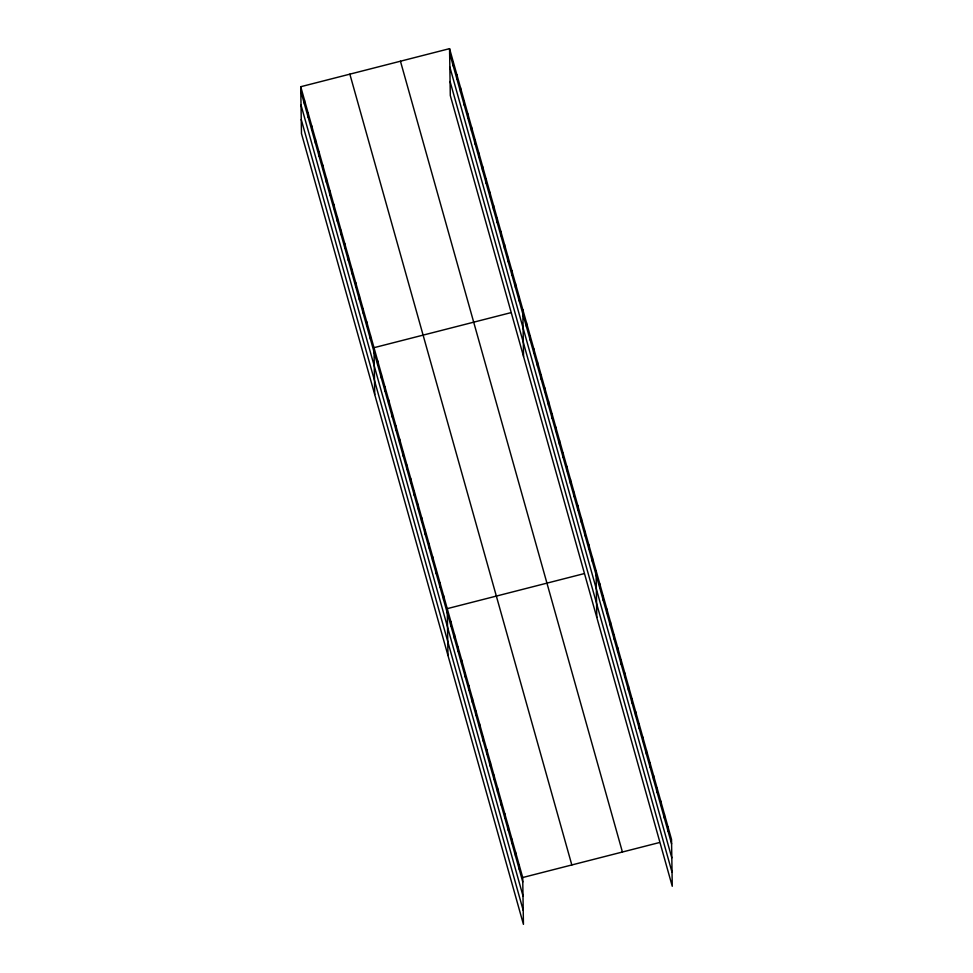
<?xml version="1.0" encoding="UTF-8"?>
<svg xmlns="http://www.w3.org/2000/svg" width="973" height="973" viewBox="0 0 973 973"><rect width="100%" height="100%" fill="white"/><g stroke="black" fill="none" stroke-linecap="round" stroke-linejoin="round"><path stroke-width="1.46" d="M300.742 86.719L522.708 877.524L523.438 924.35L301.472 133.544L300.742 86.719L449.562 48.65L671.528 839.456L672.258 886.281L450.292 95.476L449.562 48.65M510.533 312.759L373.985 347.689L374.727 394.515M583.776 573.717L447.239 608.648L447.969 655.474M522.708 877.524L659.244 842.594M449.623 53.077L671.589 843.871M449.854 67.064L671.808 857.87M450.073 81.489L672.039 872.282M400.45 61.214L622.416 852.02M349.854 74.155L571.82 864.961M300.815 91.146L522.781 881.952M301.034 105.133L523 895.938M301.253 119.557L523.219 910.351M667.928 826.649L668.001 831.076M664.34 813.842L664.401 818.269M660.74 801.034L660.813 805.462M657.152 788.239L657.213 792.654M653.552 775.432L653.625 779.86M649.964 762.625L650.037 767.052M646.364 749.83L646.437 754.245M642.776 737.023L642.849 741.45M639.176 724.216L639.249 728.643M635.588 711.421L635.661 715.836M631.988 698.614L632.061 703.041M628.4 685.807L628.473 690.234M624.8 673.012L624.873 677.427M621.212 660.205L621.285 664.62M617.624 647.398L617.685 651.825M614.024 634.591L614.097 639.018M610.436 621.796L610.497 626.211M606.836 608.989L606.909 613.416M603.248 596.181L603.309 600.609M599.648 583.386L599.721 587.801M596.06 570.579L596.79 617.405M592.399 557.529L592.46 561.956M588.726 544.479L588.799 548.906M585.065 531.428L585.138 535.855M581.404 518.39L581.477 522.805M577.743 505.34L577.816 509.755M574.082 492.289L574.155 496.716M570.421 479.239L570.494 483.666M566.76 466.189L566.821 470.616M563.099 453.15L563.16 457.565M559.426 440.1L559.499 444.515M555.765 427.05L555.838 431.477M552.105 413.999L552.178 418.426M548.444 400.949L548.517 405.376M544.783 387.899L544.856 392.326M541.122 374.86L541.195 379.275M537.461 361.81L537.522 366.225M533.8 348.76L533.861 353.187M530.127 335.709L530.2 340.136M526.466 322.659L526.539 327.086M522.805 309.609L523.547 356.446M519.144 296.57L519.217 300.985M515.483 283.52L515.556 287.935M511.822 270.47L511.895 274.897M519.108 864.717L519.181 869.144M508.161 257.419L508.222 261.846M515.52 851.91L515.593 856.337M504.501 244.369L504.561 248.796M511.92 839.115L511.993 843.53M500.827 231.331L500.9 235.746M508.332 826.308L508.405 830.735M497.167 218.28L497.239 222.695M504.732 813.501L504.805 817.928M493.506 205.23L493.579 209.657M501.144 800.706L501.217 805.121M489.845 192.18L489.918 196.607M497.544 787.899L497.617 792.326M486.184 179.129L486.257 183.556M493.956 775.092L494.029 779.519M482.523 166.079L482.596 170.506M490.368 762.297L490.428 766.712M478.862 153.041L478.923 157.456M486.768 749.49L486.841 753.917M475.201 139.99L475.262 144.405M483.18 736.683L483.24 741.11M471.528 126.94L471.601 131.367M479.58 723.888L479.653 728.303M467.867 113.89L467.94 118.317M475.992 711.081L476.052 715.496M464.206 100.839L464.279 105.266M472.392 698.273L472.464 702.701M460.545 87.789L460.618 92.216M468.804 685.466L468.864 689.893M456.884 74.751L456.957 79.166M465.203 672.671L465.276 677.086M453.223 61.7L453.296 66.115M461.616 659.864L461.676 664.291M458.015 647.057L458.088 651.484M454.427 634.262L454.488 638.677M450.827 621.455L450.9 625.882M443.579 595.598L443.639 600.025M439.918 582.559L439.978 586.974M436.245 569.509L436.318 573.924M432.584 556.459L432.657 560.886M428.923 543.408L428.996 547.835M425.262 530.358L425.335 534.785M421.601 517.308L421.674 521.735M417.94 504.269L418.013 508.684M414.279 491.219L414.34 495.634M410.618 478.169L410.679 482.596M406.945 465.118L407.018 469.545M403.284 452.068L403.357 456.495M399.623 439.03L399.696 443.445M395.962 425.979L396.035 430.394M392.301 412.929L392.374 417.356M388.641 399.879L388.714 404.306M384.98 386.828L385.04 391.255M381.319 373.778L381.38 378.205M377.646 360.74L377.719 365.155M370.324 334.639L370.397 339.066M366.663 321.589L366.736 326.016M363.002 308.538L363.075 312.965M359.341 295.488L359.414 299.915M355.68 282.45L355.741 286.865M352.019 269.399L352.08 273.814M348.346 256.349L348.419 260.776M344.685 243.299L344.758 247.726M341.024 230.248L341.097 234.675M337.363 217.21L337.436 221.625M333.703 204.16L333.775 208.575M330.042 191.109L330.115 195.537M326.381 178.059L326.441 182.486M322.72 165.009L322.781 169.436M319.047 151.958L319.12 156.385M315.386 138.92L315.459 143.335M311.725 125.87L311.798 130.285M308.064 112.819L308.137 117.247M304.403 99.769L304.476 104.196"/></g></svg>
